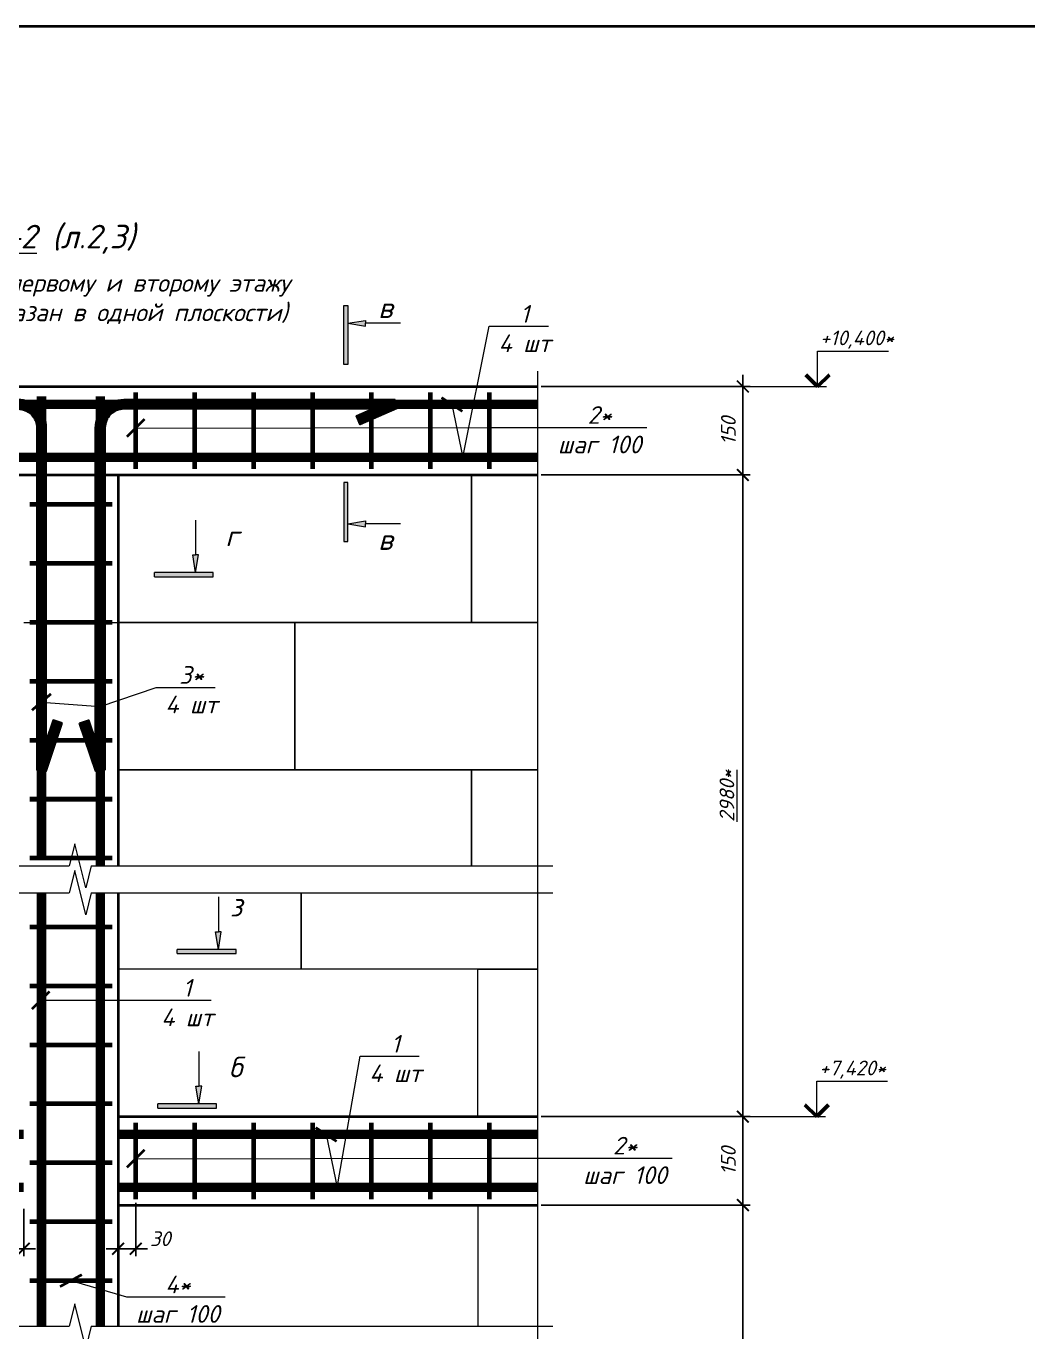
# Model space of a CAD drawing. Header units: millimetres. Extents: x -1807136 to 121189, y 23614 to 410608.
# Drawn here: x 17812 to 19512, y 42667 to 44882 of the extents above; entities that cross this region are included whole.
import ezdxf
from ezdxf import colors
from ezdxf.entities.mleader import LeaderData, LeaderLine
from ezdxf.enums import TextEntityAlignment as Align
from ezdxf.math import Vec2, Vec3

# ---------------------------------------------------------------- set-up
doc = ezdxf.new("R2010")
doc.units = ezdxf.units.MM
doc.header["$PDMODE"] = 3
doc.layers.get('0').update_dxf_attribs({"lineweight": 5})
doc.layers.get('Defpoints').update_dxf_attribs({"lineweight": 0})
for name, color, linetype, lineweight in [('#Dimensions', 7, 'Continuous', 9), ('#Арматура', 152, 'Continuous', 30), ('#Бетон разрез', 22, 'Continuous', 40), ('#Выноски', 7, 'Continuous', 15), ('#Газобетон вид', 150, 'Continuous', 18), ('#разм', 7, 'Continuous', 9), ('A-okno', 7, 'Continuous', 0)]:
    doc.layers.add(name, color=color, linetype=linetype, lineweight=lineweight)
doc.layers.add('#Арматура вид_2', color=7, linetype='Continuous', lineweight=35, true_color=0x616161)
doc.styles.add('STEP PR', font='isocpeui.ttf')
doc.dimstyles.new('SPDS', dxfattribs={"dimscale": 10, "dimtxt": 2.5, "dimasz": 2, "dimexe": 1.25, "dimexo": 0.625, "dimtad": 1, "dimdec": 0, "dimrnd": 0.001, "dimtxsty": 'STEP PR', "dimblk": 'ARCHTICK', "dimcen": 2.5, "dimdle": 2, "dimclrd": 256, "dimclre": 256, "dimclrt": 7, "dimadec": 0, "dimazin": 2, "dimtfac": 0.75, "dimtdec": 0, "dimtmove": 1, "dimatfit": 3, "dimfxl": 1, "dimtolj": 1, "dimarcsym": 1})

# ---------------------------------------------------------------- blocks, each defined once
blk = doc.blocks.new('*U415')
at = {"color": 0, "linetype": 'ByBlock', "lineweight": -2}
blk.add_line((138.271, 0), (69.761, 0), dxfattribs=at)
blk = doc.blocks.new('*U96')
at = {"layer": '#разм', "ltscale": 100, "elevation": 0}
for points in [[(4577173, -920400), (4578375, -920400)], [(4577173, -921000), (4577173, -920400)], [(4575899, -921000), (4577323, -921000)]]:
    blk.add_lwpolyline(points, dxfattribs=at)
at = {"layer": 'A-okno', "color": 0, "lineweight": 50, "ltscale": 100, "elevation": 0}
for points in [[(4577173, -921000), (4576973, -920800)], [(4577173, -921000), (4577373, -920800)]]:
    blk.add_lwpolyline(points, dxfattribs=at)
at = {"layer": '#разм', "style": 'STEP PR'}
for tag, p in [('ОТМЕТКА', (4577216, -920299)), ('ПРИМЕЧАНИЕ', (4577314, -920711))]:
    blk.add_attdef(tag, p, '', height=250, dxfattribs=at)
blk = doc.blocks.new('*U107')
at = {"color": 0, "linetype": 'ByBlock', "lineweight": -2}
for p, q in [((26.107, 0), (26.419, 1.25)), ((26.419, 1.25), (27.044, -1.25)), ((26.107, 0), (0, 0)), ((27.044, -1.25), (27.357, 0)), ((53.463, 0), (27.357, 0))]:
    blk.add_line(p, q, dxfattribs=at)
blk = doc.blocks.new('*U113')
at = {"ltscale": 100}
h = blk.add_hatch(color=256, dxfattribs=at)
h.dxf.hatch_style = 1
h.paths.add_polyline_path([(1415, 1070), (1365, 1070), (1315, 1070), (1365, 770)])
h = blk.add_hatch(color=256, dxfattribs=at)
h.dxf.hatch_style = 1
h.paths.add_polyline_path([(1665, 700), (1665, 770), (665, 770), (665, 700)])
at = {"linetype": 'Continuous', "ltscale": 100}
for p, q in [((1365, 770), (1315, 1070)), ((1315, 1070), (1365, 1070)), ((1415, 1070), (1365, 1070)), ((1365, 770), (1415, 1070)), ((1665, 770), (665, 770)), ((665, 700), (1665, 700)), ((1665, 700), (1665, 770))]:
    blk.add_line(p, q, dxfattribs=at)
at = {"linetype": 'Continuous', "ltscale": 100, "extrusion": (1, -1e-16, 0), "elevation": 1365}
blk.add_lwpolyline([(1660, 0), (1070, 0)], dxfattribs=at)
at = {"linetype": 'Continuous', "ltscale": 100}
blk.add_lwpolyline([(665, 700), (665, 770)], dxfattribs=at)
at = {"ltscale": 100, "style": 'STEP PR'}
blk.add_attdef('Nh', text='', height=350, dxfattribs=at).set_placement((1799, 1222), align=Align.RIGHT)
blk = doc.blocks.new('_ArchTick')
at = {"color": 0, "linetype": 'ByBlock', "const_width": 0.15}
blk.add_lwpolyline([(-0.5, -0.5), (0.5, 0.5)], dxfattribs=at)
blk = doc.blocks.new('*D108')
at = {"layer": '#Dimensions', "lineweight": -2, "transparency": 16777216}
for p, q in [((19028.5, 41804.1), (19028.5, 42902.3)), ((18686.1, 42882.3), (19041, 42882.3)), ((18686.1, 41824.1), (19041, 41824.1))]:
    blk.add_line(p, q, dxfattribs=at)
at = {"layer": 'Defpoints', "color": 0, "lineweight": 40, "transparency": 16777216}
for p in [(18679.9, 42882.3), (19028.5, 42882.3), (18679.9, 41824.1)]:
    blk.add_point(p, dxfattribs=at)
at = {"layer": '#Dimensions', "lineweight": -2, "transparency": 16777216, "xscale": 20, "yscale": 20, "zscale": 20}
for p, rotation in [((19028.5, 42882.3), 90), ((19028.5, 41824.1), 270)]:
    blk.add_blockref('_ArchTick', p, dxfattribs=dict(at, rotation=rotation))
at = {"layer": '#Dimensions', "transparency": 16777216, "insert": (19001.5, 42353.2), "char_height": 25, "attachment_point": 5, "rotation": 90, "style": 'STEP PR'}
blk.add_mtext('\\A1;\\L3220*\\P', dxfattribs=at)
blk = doc.blocks.new('*D109')
at = {"layer": '#Dimensions', "lineweight": -2, "transparency": 16777216}
for p, q in [((19028.5, 42862.3), (19028.5, 43052.3)), ((18686.1, 43032.3), (19041, 43032.3)), ((18686.1, 42882.3), (19041, 42882.3))]:
    blk.add_line(p, q, dxfattribs=at)
at = {"layer": 'Defpoints', "color": 0, "lineweight": 40, "transparency": 16777216}
for p in [(18679.9, 43032.3), (19028.5, 43032.3), (18679.9, 42882.3)]:
    blk.add_point(p, dxfattribs=at)
at = {"layer": '#Dimensions', "lineweight": -2, "transparency": 16777216, "xscale": 20, "yscale": 20, "zscale": 20}
for p, rotation in [((19028.5, 43032.3), 90), ((19028.5, 42882.3), 270)]:
    blk.add_blockref('_ArchTick', p, dxfattribs=dict(at, rotation=rotation))
at = {"layer": '#Dimensions', "transparency": 16777216, "insert": (19004, 42957.3), "char_height": 25, "attachment_point": 5, "rotation": 90, "style": 'STEP PR'}
blk.add_mtext('\\A1;150', dxfattribs=at)
blk = doc.blocks.new('*D110')
at = {"layer": '#Dimensions', "lineweight": -2, "transparency": 16777216}
for p, q in [((19028.5, 43012.3), (19028.5, 44140.9)), ((18686.1, 44120.9), (19041, 44120.9)), ((18686.1, 43032.3), (19041, 43032.3))]:
    blk.add_line(p, q, dxfattribs=at)
at = {"layer": 'Defpoints', "color": 0, "lineweight": 40, "transparency": 16777216}
for p in [(18679.9, 44120.9), (19028.5, 44120.9), (18679.9, 43032.3)]:
    blk.add_point(p, dxfattribs=at)
at = {"layer": '#Dimensions', "lineweight": -2, "transparency": 16777216, "xscale": 20, "yscale": 20, "zscale": 20}
for p, rotation in [((19028.5, 44120.9), 90), ((19028.5, 43032.3), 270)]:
    blk.add_blockref('_ArchTick', p, dxfattribs=dict(at, rotation=rotation))
at = {"layer": '#Dimensions', "transparency": 16777216, "insert": (19001.5, 43576.6), "char_height": 25, "attachment_point": 5, "rotation": 90, "style": 'STEP PR'}
blk.add_mtext('\\A1;\\L2980*', dxfattribs=at)
blk = doc.blocks.new('*D111')
at = {"layer": '#Dimensions', "lineweight": -2, "transparency": 16777216}
for p, q in [((19028.5, 44100.9), (19028.5, 44290.9)), ((18686.1, 44270.9), (19041, 44270.9)), ((18686.1, 44120.9), (19041, 44120.9))]:
    blk.add_line(p, q, dxfattribs=at)
at = {"layer": 'Defpoints', "color": 0, "lineweight": 40, "transparency": 16777216}
for p in [(18679.9, 44270.9), (19028.5, 44270.9), (18679.9, 44120.9)]:
    blk.add_point(p, dxfattribs=at)
at = {"layer": '#Dimensions', "lineweight": -2, "transparency": 16777216, "xscale": 20, "yscale": 20, "zscale": 20}
for p, rotation in [((19028.5, 44270.9), 90), ((19028.5, 44120.9), 270)]:
    blk.add_blockref('_ArchTick', p, dxfattribs=dict(at, rotation=rotation))
at = {"layer": '#Dimensions', "transparency": 16777216, "insert": (19004, 44195.9), "char_height": 25, "attachment_point": 5, "rotation": 90, "style": 'STEP PR'}
blk.add_mtext('\\A1;150', dxfattribs=at)
blk = doc.blocks.new('*U146')
at = {"ltscale": 100}
h = blk.add_hatch(color=256, dxfattribs=at)
h.dxf.hatch_style = 1
h.paths.add_polyline_path([(1415, 1070), (1365, 1070), (1315, 1070), (1365, 770)])
h = blk.add_hatch(color=256, dxfattribs=at)
h.dxf.hatch_style = 1
h.paths.add_polyline_path([(1665, 700), (1665, 770), (665, 770), (665, 700)])
at = {"linetype": 'Continuous', "ltscale": 100}
for p, q in [((1365, 770), (1315, 1070)), ((1315, 1070), (1365, 1070)), ((1415, 1070), (1365, 1070)), ((1365, 770), (1415, 1070)), ((1665, 770), (665, 770)), ((665, 700), (1665, 700)), ((1665, 700), (1665, 770))]:
    blk.add_line(p, q, dxfattribs=at)
at = {"linetype": 'Continuous', "ltscale": 100, "extrusion": (1, -1e-16, 0), "elevation": 1365}
blk.add_lwpolyline([(1660, 0), (1070, 0)], dxfattribs=at)
at = {"linetype": 'Continuous', "ltscale": 100}
blk.add_lwpolyline([(665, 700), (665, 770)], dxfattribs=at)
at = {"ltscale": 100, "style": 'STEP PR'}
blk.add_attdef('Nh', text='', height=350, dxfattribs=at).set_placement((1799, 1222), align=Align.RIGHT)
blk = doc.blocks.new('*D129')
at = {"layer": '#Dimensions', "lineweight": -2, "transparency": 16777216}
for p, q in [((17968.3, 42876.1), (17968.3, 42795.8)), ((17998.3, 42886.1), (17998.3, 42795.8)), ((17948.3, 42808.3), (18018.3, 42808.3))]:
    blk.add_line(p, q, dxfattribs=at)
at = {"layer": 'Defpoints', "color": 0, "lineweight": 40, "transparency": 16777216}
for p in [(17998.3, 42892.3), (17968.3, 42882.3), (17998.3, 42808.3)]:
    blk.add_point(p, dxfattribs=at)
at = {"layer": '#Dimensions', "lineweight": -2, "transparency": 16777216, "xscale": 20, "yscale": 20, "zscale": 20, "rotation": 180}
blk.add_blockref('_ArchTick', (17968.3, 42808.3), dxfattribs=at)
at = {"layer": '#Dimensions', "lineweight": -2, "transparency": 16777216, "xscale": 20, "yscale": 20, "zscale": 20}
blk.add_blockref('_ArchTick', (17998.3, 42808.3), dxfattribs=at)
at = {"layer": '#Dimensions', "transparency": 16777216, "insert": (18040, 42825.2), "char_height": 25, "attachment_point": 5, "style": 'STEP PR'}
blk.add_mtext('\\A1;30', dxfattribs=at)
blk = doc.blocks.new('*D130')
at = {"layer": '#Dimensions', "lineweight": -2, "transparency": 16777216}
for p, q in [((17778.3, 42886.1), (17778.3, 42795.8)), ((17808.3, 42876.1), (17808.3, 42795.8)), ((17828.3, 42808.3), (17758.3, 42808.3))]:
    blk.add_line(p, q, dxfattribs=at)
at = {"layer": 'Defpoints', "color": 0, "lineweight": 40, "transparency": 16777216}
for p in [(17778.3, 42892.3), (17808.3, 42882.3), (17778.3, 42808.3)]:
    blk.add_point(p, dxfattribs=at)
at = {"layer": '#Dimensions', "lineweight": -2, "transparency": 16777216, "xscale": 20, "yscale": 20, "zscale": 20, "rotation": 180}
blk.add_blockref('_ArchTick', (17778.3, 42808.3), dxfattribs=at)
at = {"layer": '#Dimensions', "lineweight": -2, "transparency": 16777216, "xscale": 20, "yscale": 20, "zscale": 20}
blk.add_blockref('_ArchTick', (17808.3, 42808.3), dxfattribs=at)
at = {"layer": '#Dimensions', "transparency": 16777216, "insert": (17739.3, 42823.6), "char_height": 25, "attachment_point": 5, "style": 'STEP PR'}
blk.add_mtext('\\A1;30', dxfattribs=at)
blk = doc.blocks.new('*U147')
at = {"linetype": 'ByBlock', "ltscale": 100}
h = blk.add_hatch(color=256, dxfattribs=at)
h.dxf.hatch_style = 1
h.paths.add_polyline_path([(35, 0), (-35, 0), (-35, -1000), (35, -1000)])
h = blk.add_hatch(color=256, dxfattribs=at)
h.dxf.hatch_style = 1
h.paths.add_polyline_path([(335, -750), (335, -700), (335, -650), (35, -700)])
for p, q in [((35, 0), (-35, 0)), ((-35, 0), (-35, -1000)), ((35, -1000), (35, 0)), ((35, -700), (335, -650)), ((335, -650), (335, -700)), ((35, -700), (335, -750)), ((335, -750), (335, -700)), ((-35, -1000), (35, -1000))]:
    blk.add_line(p, q, dxfattribs=at)
at = {"linetype": 'ByBlock', "ltscale": 100, "extrusion": (0, -1, 0), "elevation": 700}
blk.add_lwpolyline([(925, 0), (335, 0)], dxfattribs=at)
at = {"ltscale": 100, "style": 'STEP PR'}
blk.add_attdef('Nv', text='', height=350, dxfattribs=at).set_placement((781, -1140), align=Align.RIGHT)
blk = doc.blocks.new('*U148')
at = {"linetype": 'ByBlock', "ltscale": 100}
h = blk.add_hatch(color=256, dxfattribs=at)
h.dxf.hatch_style = 1
h.paths.add_polyline_path([(35, 1000), (-35, 1000), (-35, 0), (35, 0)])
h = blk.add_hatch(color=256, dxfattribs=at)
h.dxf.hatch_style = 1
h.paths.add_polyline_path([(335, 750), (335, 700), (335, 650), (35, 700)])
for p, q in [((-35, 1000), (35, 1000)), ((-35, 0), (-35, 1000)), ((35, 1000), (35, 0)), ((35, 700), (335, 750)), ((35, 700), (335, 650)), ((335, 750), (335, 700)), ((335, 650), (335, 700)), ((35, 0), (-35, 0))]:
    blk.add_line(p, q, dxfattribs=at)
at = {"linetype": 'ByBlock', "ltscale": 100, "extrusion": (0, 1, 0), "elevation": 700}
blk.add_lwpolyline([(-925, 0), (-335, 0)], dxfattribs=at)
at = {"ltscale": 100, "style": 'STEP PR'}
blk.add_attdef('Nv', text='', height=350, dxfattribs=at).set_placement((781, 790), align=Align.RIGHT)
blk = doc.blocks.new('*U481')
at = {"ltscale": 100}
h = blk.add_hatch(color=256, dxfattribs=at)
h.dxf.hatch_style = 1
h.paths.add_polyline_path([(1415, 1070), (1365, 1070), (1315, 1070), (1365, 770)])
h = blk.add_hatch(color=256, dxfattribs=at)
h.dxf.hatch_style = 1
h.paths.add_polyline_path([(1665, 700), (1665, 770), (665, 770), (665, 700)])
at = {"linetype": 'Continuous', "ltscale": 100}
for p, q in [((1365, 770), (1315, 1070)), ((1315, 1070), (1365, 1070)), ((1415, 1070), (1365, 1070)), ((1365, 770), (1415, 1070)), ((1665, 770), (665, 770)), ((665, 700), (1665, 700)), ((1665, 700), (1665, 770))]:
    blk.add_line(p, q, dxfattribs=at)
at = {"linetype": 'Continuous', "ltscale": 100, "extrusion": (1, -1e-16, 0), "elevation": 1365}
blk.add_lwpolyline([(1660, 0), (1070, 0)], dxfattribs=at)
at = {"linetype": 'Continuous', "ltscale": 100}
blk.add_lwpolyline([(665, 700), (665, 770)], dxfattribs=at)
at = {"ltscale": 100, "style": 'STEP PR'}
blk.add_attdef('Nh', text='', height=350, dxfattribs=at).set_placement((1799, 1222), align=Align.RIGHT)

msp = doc.modelspace()

# ---------------------------------------------------------------- linework, layer by layer
at = {"layer": '#Арматура'}
for points, const_width in [([(17838.3, 44254.3), (17838.3, 43467.9)], 16), ([(17938.3, 44254.3), (17938.3, 43457.9)], 16), ([(17998.3, 44130.9), (17998.3, 44260.9)], 8), ([(18098.3, 44130.9), (18098.3, 44260.9)], 8), ([(18198.3, 44130.9), (18198.3, 44260.9)], 8), ([(18298.3, 44130.9), (18298.3, 44260.9)], 8), ([(18398.3, 44130.9), (18398.3, 44260.9)], 8), ([(18498.3, 44130.9), (18498.3, 44260.9)], 8), ([(18598.3, 44130.9), (18598.3, 44260.9)], 8), ([(17128.5, 44240.9), (18679.9, 44240.9)], 16), ([(17128.5, 44150.9), (18679.9, 44150.9)], 16), ([(17958.3, 44070.9), (17818.3, 44070.9)], 8), ([(17958.3, 43970.9), (17818.3, 43970.9)], 8), ([(17958.3, 43870.9), (17818.3, 43870.9)], 8), ([(17958.3, 43770.9), (17818.3, 43770.9)], 8), ([(17958.3, 43670.9), (17818.3, 43670.9)], 8), ([(17958.3, 43570.9), (17818.3, 43570.9)], 8), ([(17958.3, 43470.9), (17818.3, 43470.9)], 8), ([(17838.3, 43412.3), (17838.3, 42677.1)], 16), ([(17938.3, 43412.3), (17938.3, 42677.1)], 16), ([(17958.3, 43354.1), (17818.3, 43354.1)], 8), ([(17958.3, 43254.1), (17818.3, 43254.1)], 8), ([(17958.3, 43154.1), (17818.3, 43154.1)], 8), ([(17958.3, 43054.1), (17818.3, 43054.1)], 8), ([(17998.3, 42892.3), (17998.3, 43022.3)], 8), ([(18098.3, 42892.3), (18098.3, 43022.3)], 8), ([(18198.3, 42892.3), (18198.3, 43022.3)], 8), ([(18298.3, 42892.3), (18298.3, 43022.3)], 8), ([(18398.3, 42892.3), (18398.3, 43022.3)], 8), ([(18498.3, 42892.3), (18498.3, 43022.3)], 8), ([(18598.3, 42892.3), (18598.3, 43022.3)], 8), ([(17128.5, 43002.3), (17808.3, 43002.3)], 16), ([(17968.3, 43002.3), (18679.9, 43002.3)], 16), ([(17958.3, 42954.1), (17818.3, 42954.1)], 8), ([(17128.5, 42912.3), (17808.3, 42912.3)], 16), ([(17968.3, 42912.3), (18679.9, 42912.3)], 16), ([(17958.3, 42854.1), (17818.3, 42854.1)], 8), ([(17958.3, 42754.1), (17818.3, 42754.1)], 8)]:
    msp.add_lwpolyline(points, dxfattribs=dict(at, const_width=const_width))
for points in [[(17873.6, 43700.1), (17858.4, 43705.2), (17846.5, 43669.8), (17846.5, 44200.9, 0.414214), (17798.5, 44248.9), (17338.5, 44248.9), (17335.4, 44233.5), (17397.3, 44206.5), (17403.7, 44221.1), (17376.8, 44232.9), (17798.5, 44232.9, -0.414214), (17830.5, 44200.9), (17830.5, 43620.7), (17846.1, 43618.3)], [(17903.1, 43700.1), (17918.2, 43705.2), (17930.1, 43669.8), (17930.1, 44200.9, -0.414214), (17978.1, 44248.9), (18438.2, 44248.9), (18441.3, 44233.5), (18379.4, 44206.5), (18373, 44221.1), (18399.9, 44232.9), (17978.1, 44232.9, 0.414214), (17946.1, 44200.9), (17946.1, 43620.7), (17930.5, 43618.3)]]:
    msp.add_lwpolyline(points, format="xyb", close=True, dxfattribs=at)
at = {"layer": '#Арматура вид_2', "const_width": 16}
for points in [[(17400.5, 44213.8), (17338.5, 44240.9), (17798.5, 44240.9, -0.414214), (17838.5, 44200.9), (17838.5, 43620.9), (17866, 43702.6)], [(18376.2, 44213.8), (18438.1, 44240.9), (17978.1, 44240.9, 0.414214), (17938.1, 44200.9), (17938.1, 43620.9), (17910.7, 43702.6)]]:
    msp.add_lwpolyline(points, format="xyb", dxfattribs=at)
at = {"layer": '#Бетон разрез'}
for points in [[(17128.5, 44270.9), (18679.9, 44270.9)], [(17128.5, 44120.9), (18679.9, 44120.9)], [(17968.3, 44120.9), (17968.3, 43457.9)], [(17968.3, 43412.3), (17968.3, 42677.1)], [(17968.3, 43032.3), (18679.9, 43032.3)], [(17968.3, 42882.3), (18679.9, 42882.3)]]:
    msp.add_lwpolyline(points, dxfattribs=at)
at = {"layer": '#Газобетон вид'}
msp.add_lwpolyline([(18568.3, 43870.9), (17968.3, 43870.9), (17968.3, 44120.9), (18568.3, 44120.9)], close=True, dxfattribs=at)
for points in [[(18679.9, 43870.9), (18568.3, 43870.9), (18568.3, 44120.9), (18679.9, 44120.9)], [(17968.3, 43870.9), (18268.3, 43870.9), (18268.3, 43620.9), (17968.3, 43620.9)], [(18679.9, 43620.9), (18268.3, 43620.9), (18268.3, 43870.9), (18679.9, 43870.9)], [(17968.3, 43457.9), (17968.3, 43620.9), (18568.3, 43620.9), (18568.3, 43457.9)], [(18568.3, 43457.9), (18568.3, 43620.9), (18679.9, 43620.9)], [(18278.8, 43412.3), (18278.8, 43282.3), (17968.3, 43282.3)], [(18679.9, 43282.3), (18278.8, 43282.3), (18278.8, 43412.3)], [(18679.9, 43032.3), (18578.8, 43032.3), (18578.8, 43282.3), (18679.9, 43282.3)], [(18679.9, 42882.3), (18578.8, 42882.3), (18578.8, 42677.1)]]:
    msp.add_lwpolyline(points, dxfattribs=at)
at = {"color": 3, "lineweight": 40}
msp.add_lwpolyline([(13722.6, 44882.4), (24318.1, 44882.4), (24318.1, 37576), (13722.6, 37576)], close=True, dxfattribs=at)
msp.add_lwpolyline([(17808.3, 43870.9), (17968.3, 43870.9)])

# ---------------------------------------------------------------- block references
at = {"layer": '#Dimensions', "xscale": 0.1, "yscale": 0.1, "zscale": 0.1}
for p, values in [((-438561.9, 136370.9, 0), {'ОТМЕТКА': '+10,400*'}), ((-438563.4, 135132.3, 0), {'ОТМЕТКА': '+7,420*'})]:
    msp.add_blockref('*U96', p, dxfattribs=at).add_auto_attribs(values)
ref = msp.add_blockref('*U148', (18354.9, 44308.2), dxfattribs=dict(xscale=0.1, yscale=0.1, zscale=0.1))
ref.add_attrib('Nv', 'в', dxfattribs={"ltscale": 100, "height": 35, "style": 'STEP PR'}).set_placement((18434.2, 44387.2), align=Align.RIGHT)
at = {"xscale": -30, "yscale": -30, "zscale": -30, "rotation": 270}
msp.add_blockref('*U415', (18679.9, 40149), dxfattribs=at)
ref = msp.add_blockref('*U147', (18354.9, 44107.9), dxfattribs=dict(xscale=0.1, yscale=0.1, zscale=0.1))
ref.add_attrib('Nv', 'в', dxfattribs={"ltscale": 100, "height": 35, "style": 'STEP PR'}).set_placement((18434.2, 43993.9), align=Align.RIGHT)
ref = msp.add_blockref('*U146', (17963.4, 43878.2), dxfattribs=dict(xscale=0.1, yscale=0.1, zscale=0.1))
ref.add_attrib('Nh', 'г', dxfattribs={"ltscale": 100, "height": 35, "style": 'STEP PR'}).set_placement((18173.3, 44000.3), align=Align.RIGHT)
at = {"xscale": -30, "yscale": -30, "zscale": -30}
for p in [(18706.1, 43457.9), (18706.1, 43412.3), (18706.1, 42677.1)]:
    msp.add_blockref('*U107', p, dxfattribs=at)
ref = msp.add_blockref('*U481', (18002, 43239.1), dxfattribs=dict(xscale=0.1, yscale=0.1, zscale=0.1))
ref.add_attrib('Nh', 'з', dxfattribs={"ltscale": 100, "height": 35, "style": 'STEP PR'}).set_placement((18179, 43371.8), align=Align.RIGHT)
ref = msp.add_blockref('*U113', (17969, 42976.9), dxfattribs=dict(xscale=0.1, yscale=0.1, zscale=0.1))
ref.add_attrib('Nh', 'б', dxfattribs={"ltscale": 100, "height": 35, "style": 'STEP PR'}).set_placement((18179.1, 43099.1), align=Align.RIGHT)

# ---------------------------------------------------------------- texts
at = {"layer": '#Dimensions', "style": 'STEP PR'}
msp.add_text('%%U2-2%%U (л.2,3)', height=40, dxfattribs=at).set_placement((17872.8, 44505.4), align=Align.CENTER)

# ---------------------------------------------------------------- dimensions: what is measured, and where the dimension line sits
at = {"layer": '#Dimensions'}
for base, p1, p2, picture, middle in [((19028.5, 44270.9), (18679.9, 44120.9), (18679.9, 44270.9), '*D111', (19004, 44195.9)), ((19028.5, 43032.3), (18679.9, 42882.3), (18679.9, 43032.3), '*D109', (19004, 42957.3))]:
    dim = msp.add_linear_dim(base=base, p1=p1, p2=p2, angle=90, dimstyle='SPDS', override={"dimscale": 10, "dimgap": 1.2, "dimrnd": 5, "dimtxsty": 'STEP PR', "dimblk1": 'ArchTick', "dimblk2": 'ArchTick', "dimsah": 1, "dimclrt": 256}, dxfattribs=at)
    dim.commit()
    dim.dimension.update_dxf_attribs({"geometry": picture, "text_midpoint": middle})
for base, p1, p2, text, picture, middle in [((19028.5, 44120.9), (18679.9, 43032.3), (18679.9, 44120.9), '%%U2980*', '*D110', (19001.5, 43576.6)), ((19028.5, 42882.3), (18679.9, 41824.1), (18679.9, 42882.3), '%%U3220*\\P', '*D108', (19001.5, 42353.2))]:
    dim = msp.add_linear_dim(base=base, p1=p1, p2=p2, angle=90, text=text, dimstyle='SPDS', override={"dimscale": 10, "dimgap": 1.2, "dimrnd": 5, "dimtxsty": 'STEP PR', "dimblk1": 'ArchTick', "dimblk2": 'ArchTick', "dimsah": 1, "dimclrt": 256}, dxfattribs=at)
    dim.commit()
    dim.dimension.update_dxf_attribs({"geometry": picture, "text_midpoint": middle})
for base, p1, p2, picture, middle in [((17778.3, 42808.3), (17808.3, 42882.3), (17778.3, 42892.3), '*D130', (17739.3, 42799.1)), ((17998.3, 42808.3), (17968.3, 42882.3), (17998.3, 42892.3), '*D129', (18040, 42800.7))]:
    dim = msp.add_linear_dim(base=base, p1=p1, p2=p2, dimstyle='SPDS', override={"dimgap": 1.2, "dimrnd": 5, "dimtxsty": 'STEP PR', "dimblk1": 'ArchTick', "dimblk2": 'ArchTick', "dimsah": 1, "dimclrt": 256}, dxfattribs=at)
    dim.commit()
    dim.dimension.update_dxf_attribs({"geometry": picture, "text_midpoint": middle, "dimtype": 160})

# ---------------------------------------------------------------- leaders
at = {"layer": '#Выноски'}
ml = msp.add_multileader_mtext('Standard', dxfattribs=at)
ml.set_content('\\A1;1\\P4 шт', color=256, style='STEP PR')
ml.set_leader_properties(color=256, linetype='ByLayer', lineweight=-1)
ml.set_arrow_properties(name='ARCHTICK')
ml.build(insert=Vec2(0, 0))
ml.multileader.update_dxf_attribs({"text_left_attachment_type": 6, "text_right_attachment_type": 6, "dogleg_length": 0, "arrow_head_size": 30, "scale": 0.1})
ctx = ml.context
ctx.base_point, ctx.scale, ctx.char_height, ctx.arrow_head_size, ctx.landing_gap_size, ctx.plane_origin = Vec3(18598.2, 44373.3), 0.1, 30, 30, 12.5, Vec3(19481.7, 43294.2)
ctx.left_attachment, ctx.right_attachment, ctx.text_align_type = 6, 6, 1
notes = []
notes.append((ctx, [(0, (1, 1, 0), (18598.2, 44373.3), (1, 0), 0, [(0, [(18534.9, 44240.5), (18553.5, 44150.4)], 0, [])])]))
ctx.mtext.insert, ctx.mtext.rotation, ctx.mtext.alignment, ctx.mtext.flow_direction = Vec3(18658.3, 44409.3), 6.283185, 2, 5
ml = msp.add_multileader_mtext('Standard', dxfattribs=at)
ml.set_content('\\A1;2*\\Pшаг 100', color=256, style='STEP PR')
ml.set_leader_properties(color=256, linetype='ByLayer', lineweight=-1)
ml.set_arrow_properties(name='ARCHTICK')
ml.build(insert=Vec2(0, 0))
ml.multileader.update_dxf_attribs({"text_left_attachment_type": 6, "text_right_attachment_type": 6, "dogleg_length": 0, "arrow_head_size": 30, "scale": 0.1})
ctx = ml.context
ctx.base_point, ctx.scale, ctx.char_height, ctx.arrow_head_size, ctx.landing_gap_size, ctx.plane_origin = Vec3(18698.2, 44201.7), 0.1, 30, 30, 12.5, Vec3(19898.8, 43122.6)
ctx.left_attachment, ctx.right_attachment, ctx.text_align_type = 6, 6, 1
notes.append((ctx, [(0, (1, 1, 0), (18698.2, 44201.7), (1, 0), 0, [(1, [(17998.3, 44200.6), (18598.3, 44201.5)], 0, [])])]))
ctx.mtext.insert, ctx.mtext.rotation, ctx.mtext.alignment, ctx.mtext.flow_direction = Vec3(18785.5, 44237.7), 6.283185, 2, 5
ml = msp.add_multileader_mtext('Standard', dxfattribs=at)
ml.set_content('\\A1;3*\\P4 шт', color=256, style='STEP PR')
ml.set_leader_properties(color=256, linetype='ByLayer', lineweight=-1)
ml.set_arrow_properties(name='ARCHTICK')
ml.build(insert=Vec2(0, 0))
ml.multileader.update_dxf_attribs({"text_left_attachment_type": 6, "text_right_attachment_type": 6, "dogleg_length": 0, "arrow_head_size": 30, "scale": 0.1})
ctx = ml.context
ctx.base_point, ctx.scale, ctx.char_height, ctx.arrow_head_size, ctx.landing_gap_size, ctx.plane_origin = Vec3(18032.7, 43760.6), 0.1, 30, 30, 12.5, Vec3(19159.5, 42677.5)
ctx.left_attachment, ctx.right_attachment, ctx.text_align_type = 6, 6, 1
notes.append((ctx, [(0, (1, 1, 0), (18032.7, 43760.6), (1, 0), 0, [(0, [(17838.3, 43735.7), (17938.1, 43728.1)], 0, [])])]))
ctx.mtext.insert, ctx.mtext.rotation, ctx.mtext.alignment, ctx.mtext.flow_direction = Vec3(18092.8, 43796.6), 6.283185, 2, 5
ml = msp.add_multileader_mtext('Standard', dxfattribs=at)
ml.set_content('\\A1;1\\P4 шт', color=256, style='STEP PR')
ml.set_leader_properties(color=256, linetype='ByLayer', lineweight=-1)
ml.set_arrow_properties(name='ARCHTICK')
ml.build(insert=Vec2(0, 0))
ml.multileader.update_dxf_attribs({"text_left_attachment_type": 6, "text_right_attachment_type": 6, "dogleg_length": 0, "arrow_head_size": 30, "scale": 0.1})
ctx = ml.context
ctx.base_point, ctx.scale, ctx.char_height, ctx.arrow_head_size, ctx.landing_gap_size, ctx.plane_origin = Vec3(18025.6, 43229.8), 0.1, 30, 30, 12.5, Vec3(19034.7, 42150.7)
ctx.left_attachment, ctx.right_attachment, ctx.text_align_type = 6, 6, 1
notes.append((ctx, [(0, (1, 1, 0), (18025.6, 43229.8), (1, 0), 0, [(0, [(17837, 43229.8), (17937, 43229.8)], 0, [])])]))
ctx.mtext.insert, ctx.mtext.rotation, ctx.mtext.alignment, ctx.mtext.flow_direction = Vec3(18085.7, 43265.8), 6.283185, 2, 5
ml = msp.add_multileader_mtext('Standard', dxfattribs=at)
ml.set_content('\\A1;1\\P4 шт', color=256, style='STEP PR')
ml.set_leader_properties(color=256, linetype='ByLayer', lineweight=-1)
ml.set_arrow_properties(name='ARCHTICK')
ml.build(insert=Vec2(0, 0))
ml.multileader.update_dxf_attribs({"text_left_attachment_type": 6, "text_right_attachment_type": 6, "dogleg_length": 0, "arrow_head_size": 30, "scale": 0.1})
ctx = ml.context
ctx.base_point, ctx.scale, ctx.char_height, ctx.arrow_head_size, ctx.landing_gap_size, ctx.plane_origin = Vec3(18378.9, 43134.9), 0.1, 30, 30, 12.5, Vec3(19268.2, 42055.8)
ctx.left_attachment, ctx.right_attachment, ctx.text_align_type = 6, 6, 1
notes.append((ctx, [(0, (1, 1, 0), (18378.9, 43134.9), (1, 0), 0, [(0, [(18321.4, 43002), (18340, 42911.9)], 0, [])])]))
ctx.mtext.insert, ctx.mtext.rotation, ctx.mtext.alignment, ctx.mtext.flow_direction = Vec3(18439, 43170.9), 6.283185, 2, 5
ml = msp.add_multileader_mtext('Standard', dxfattribs=at)
ml.set_content('\\A1;2*\\Pшаг 100', color=256, style='STEP PR')
ml.set_leader_properties(color=256, linetype='ByLayer', lineweight=-1)
ml.set_arrow_properties(name='ARCHTICK')
ml.build(insert=Vec2(0, 0))
ml.multileader.update_dxf_attribs({"text_left_attachment_type": 6, "text_right_attachment_type": 6, "dogleg_length": 0, "arrow_head_size": 30, "scale": 0.1})
ctx = ml.context
ctx.base_point, ctx.scale, ctx.char_height, ctx.arrow_head_size, ctx.landing_gap_size, ctx.plane_origin = Vec3(18741.3, 42962.1), 0.1, 30, 30, 12.5, Vec3(19898.8, 41883)
ctx.left_attachment, ctx.right_attachment, ctx.text_align_type = 6, 6, 1
notes.append((ctx, [(0, (1, 1, 0), (18741.3, 42962.1), (1, 0), 0, [(1, [(17998.3, 42961), (18598.3, 42961.9)], 0, [])])]))
ctx.mtext.insert, ctx.mtext.rotation, ctx.mtext.alignment, ctx.mtext.flow_direction = Vec3(18828.6, 42998.1), 6.283185, 2, 5
ml = msp.add_multileader_mtext('Standard', dxfattribs=at)
ml.set_content('\\A1;4*\\Pшаг 100', color=256, style='STEP PR')
ml.set_leader_properties(color=256, linetype='ByLayer', lineweight=-1)
ml.set_arrow_properties(name='ARCHTICK')
ml.build(insert=Vec2(0, 0))
ml.multileader.update_dxf_attribs({"text_left_attachment_type": 6, "text_right_attachment_type": 6, "dogleg_length": 0, "arrow_head_size": 30, "scale": 0.1})
ctx = ml.context
ctx.base_point, ctx.scale, ctx.char_height, ctx.arrow_head_size, ctx.landing_gap_size, ctx.plane_origin = Vec3(17982.4, 42726.6), 0.1, 30, 30, 12.5, Vec3(19766.4, 41735.9)
ctx.left_attachment, ctx.right_attachment, ctx.text_align_type = 6, 6, 1
notes.append((ctx, [(0, (1, 1, 0), (17982.4, 42726.6), (1, 0), 0, [(0, [(17888.3, 42754.1)], 0, [])])]))
ctx.mtext.insert, ctx.mtext.rotation, ctx.mtext.alignment, ctx.mtext.flow_direction = Vec3(18069.8, 42762.6), 6.283185, 2, 5
for ctx, leaders in notes:
    for number, flags, end, landing, length, lines in leaders:
        leader = LeaderData()
        leader.index, (leader.has_last_leader_line, leader.has_dogleg_vector, leader.attachment_direction) = number, flags
        leader.last_leader_point, leader.dogleg_vector, leader.dogleg_length = Vec3(end), Vec3(landing), length
        for number, points, colour, breaks in lines:
            line = LeaderLine()
            line.index, line.vertices, line.color, line.breaks = number, Vec3.list(points), colors.encode_raw_color(colour), breaks
            leader.lines.append(line)
        ctx.leaders.append(leader)

# ---------------------------------------------------------------- next in the draw order: texts
at = {"layer": '#Выноски', "insert": (17912.7, 44461.8), "char_height": 30, "width": 804.781, "attachment_point": 2, "style": 'STEP PR', "bg_fill": 2}
msp.add_mtext('(Разрез по первому и второму этажу условно показан в одной плоскости)', dxfattribs=at)

doc.saveas('drawing.dxf')
